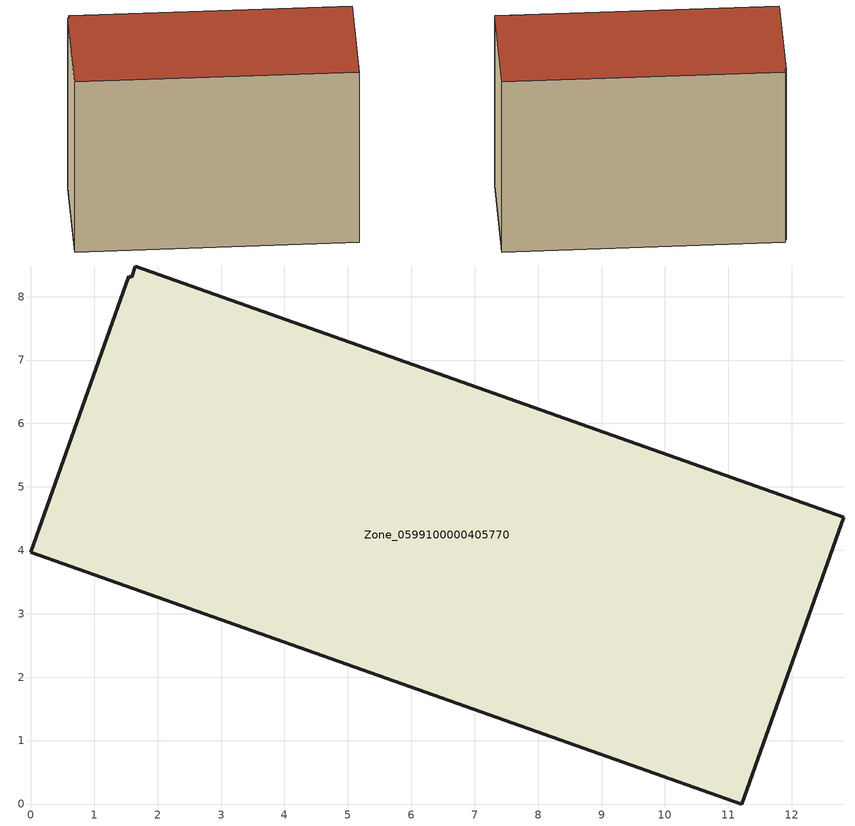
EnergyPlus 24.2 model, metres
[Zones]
Zone_0599100000405770
 floor ground (C_G): 1.65,8.48 12.82,4.53 11.21,0 0,3.97 1.54,8.32 1.59,8.31 z0.51
 wall outside (C_F): 11.21,0 12.82,4.53 1.65,8.48 1.59,8.31 1.54,8.32 0,3.97 11.21,0 z0.51:9.18
 roof outside (C_R): 12.82,4.53 1.65,8.48 1.59,8.31 1.54,8.32 0,3.97 11.21,0 z9.18
[BUILDING]
Pand.0599100000405770: North Axis=0; Terrain=City; Loads Convergence Tolerance Value=0.04; Temperature Convergence Tolerance Value=0.4; Solar Distribution=FullExterior; Maximum Number of Warmup Days=25; Minimum Number of Warmup Days=1
[Site:Location]
Rotterdam.The.Hague.AP_ZH_NLD Design_Conditions: Latitude=51.96; Longitude=4.45; Time Zone=1; Elevation=-4.5
[SITE:GROUNDTEMPERATURE:BUILDINGSURFACE]
18, 18, 18, 18, 18, 18, 18, 18, 18, 18, 18, 18
[MATERIAL] Thermal Absorptance=0.9; Solar Absorptance=0.7; Visible Absorptance=0.7
Name | Roughness | Thickness | Conductivity | Density | Specific Heat
G.TI.1992-2005 | MediumSmooth | 0.15 | 0.06 | 540 | 1210
F.TI.1992-2005 | Rough | 0.3 | 0.12 | 1920 | 840
R.TI.1992-2005 | MediumRough | 0.2 | 0.08 | 1500 | 1000
[CONSTRUCTION]
C_G: G.TI.1992-2005
C_F: F.TI.1992-2005
C_R: R.TI.1992-2005
[ZONE]
Zone_0599100000405770: Type=1; Multiplier=1; Ceiling Height=Autocalculate; Volume=Autocalculate; Floor Area=autocalculate; Part of Total Floor Area=Yes
[ZONEINFILTRATION:DESIGNFLOWRATE]
Infil_Zone_0599100000405770: Zone or ZoneList or Space or SpaceList=Zone_0599100000405770; Schedule=AlwaysOn; Design Flow Rate Calculation Method=Flow/Area; Flow Rate per Floor Area=0.0015; Constant Term Coefficient=1; Temperature Term Coefficient=0; Velocity Term Coefficient=0; Velocity Squared Term Coefficient=0
[HVACTEMPLATE:ZONE:IDEALLOADSAIRSYSTEM]
Zone_0599100000405770: Maximum Heating Supply Air Temperature=50; Minimum Cooling Supply Air Temperature=13; Maximum Heating Supply Air Humidity Ratio=0.0156; Minimum Cooling Supply Air Humidity Ratio=0.0077; Heating Limit=NoLimit; Cooling Limit=NoLimit; Dehumidification Control Type=ConstantSensibleHeatRatio; Cooling Sensible Heat Ratio=0.7; Dehumidification Setpoint=60; Humidification Control Type=None; Humidification Setpoint=30; Outdoor Air Method=None; Outdoor Air Flow Rate per Person=0.00944; Outdoor Air Flow Rate per Zone Floor Area=0; Outdoor Air Flow Rate per Zone=0; Demand Controlled Ventilation Type=None; Outdoor Air Economizer Type=NoEconomizer; Heat Recovery Type=None; Sensible Heat Recovery Effectiveness=0.7; Latent Heat Recovery Effectiveness=0.65
[ZONECONTROL:THERMOSTAT]
ThermostatControl_Zone_0599100000405770: Zone or ZoneList=Zone_0599100000405770; Control Type Schedule=DualSetpointControlType; Control 1=Thermostat_Zone_0599100000405770; Temperature Difference Between Cutout And Setpoint=0
[THERMOSTATSETPOINT:DUALSETPOINT]
Thermostat_Zone_0599100000405770: Heating Setpoint Temperature Schedule=HeatingSetpoint_Zone_0599100000405770; Cooling Setpoint Temperature Schedule=CoolingSetpoint_Zone_0599100000405770
[SCHEDULE:COMPACT]
HeatingSetpoint_Zone_0599100000405770: Through: 12/31, For: AllDays, Until: 24:00, 21
CoolingSetpoint_Zone_0599100000405770: Through: 12/31, For: AllDays, Until: 24:00, 24
DualSetpointControlType: Through: 12/31, For: AllDays, Until: 24:00, 4
AlwaysOn: Through: 12/31, For: AllDays, Until: 24:00, 1
